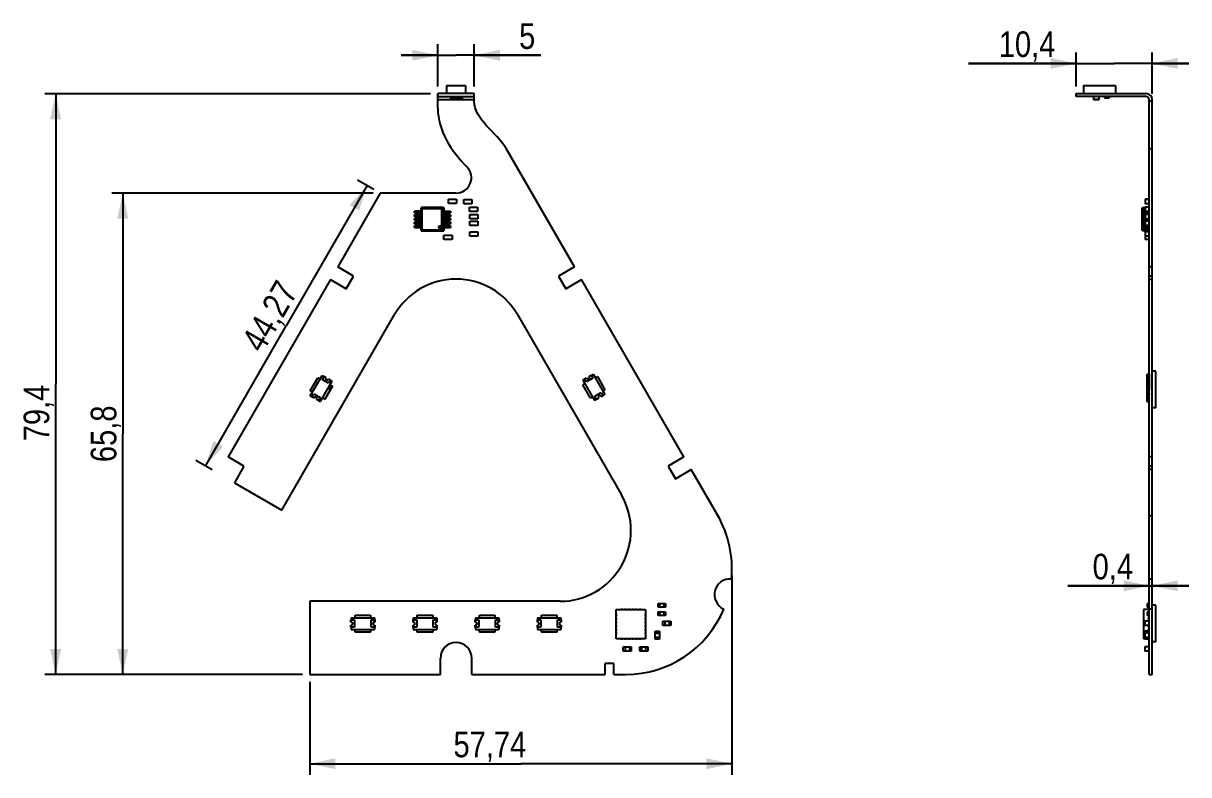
# Model space of a CAD drawing. Header units: millimetres. Extents: x 0 to 594, y 0 to 420.
# Drawn here: x 126.4 to 285.8, y 169.3 to 272 of the extents above; entities that cross this region are included whole.
import ezdxf

# ---------------------------------------------------------------- set-up
doc = ezdxf.new("R2010")
doc.units = ezdxf.units.MM
doc.header["$LTSCALE"] = 32.67
doc.layers.get('0').update_dxf_attribs({"linetype": 'CONTINUOUS'})
doc.layers.add('02___PRT_ALL_AXES', color=7, linetype='CONTINUOUS')
doc.styles.get("Standard").update_dxf_attribs({"font": 'txt', "width": 0.85})
doc.dimstyles.new('DIMSTYLE_1', dxfattribs={"dimtxt": 3.5, "dimasz": 3.5, "dimexe": 0.18, "dimexo": 0.0625, "dimgap": 0.09, "dimtad": 1, "dimdsep": 46, "dimtxsty": 'STANDARD', "dimblk": '_FILLED', "dimblk1": '_FILLED', "dimblk2": '_FILLED', "dimcen": 0.09, "dimadec": 0, "dimazin": 0, "dimtp": 0.3, "dimtm": 0.3, "dimtfac": 1, "dimtofl": 0, "dimtmove": 0, "dimatfit": 3, "dimldrblk": '_FILLED', "dimfxl": 1, "dimtolj": 1, "dimarcsym": 0})
doc.dimstyles.new('DIMSTYLE_2', dxfattribs={"dimtxt": 3.5, "dimasz": 3.5, "dimexe": 0.18, "dimexo": 0.0625, "dimgap": 0.09, "dimtad": 1, "dimdsep": 46, "dimtxsty": 'STANDARD', "dimblk": '_FILLED', "dimblk1": '_FILLED', "dimblk2": '_FILLED', "dimcen": 0.09, "dimadec": 0, "dimazin": 0, "dimtp": 0.1, "dimtm": 0.1, "dimtfac": 1, "dimtofl": 0, "dimtmove": 0, "dimatfit": 3, "dimldrblk": '_FILLED', "dimfxl": 1, "dimtolj": 1, "dimarcsym": 0})
doc.dimstyles.new('DIMSTYLE_4', dxfattribs={"dimtxt": 3.5, "dimasz": 3.5, "dimexe": 0.18, "dimexo": 0.0625, "dimgap": 0.09, "dimtad": 1, "dimdsep": 46, "dimtxsty": 'STANDARD', "dimblk": '_FILLED', "dimblk1": '_FILLED', "dimblk2": '_FILLED', "dimcen": 0.09, "dimadec": 0, "dimazin": 0, "dimtp": 0.2, "dimtm": 0.2, "dimtfac": 1, "dimtofl": 0, "dimtmove": 0, "dimatfit": 3, "dimldrblk": '_FILLED', "dimfxl": 1, "dimtolj": 1, "dimarcsym": 0})

# ---------------------------------------------------------------- blocks, each defined once
blk = doc.blocks.new('_FILLED')
at = {"color": 0, "linetype": 'BYBLOCK'}
blk.add_solid([(0, 0), (-1, 0.214), (-1, -0.214)], dxfattribs=at)
blk = doc.blocks.new('*D0')
at = {"color": 2, "linetype": 'CONTINUOUS'}
for p, q in [((182.07, 262.41), (129.29, 262.41)), ((130.79, 262.41), (130.79, 222.71)), ((130.79, 183.01), (130.79, 222.71)), ((164.57, 183.01), (129.29, 183.01))]:
    blk.add_line(p, q, dxfattribs=at)
at = {"color": 2, "linetype": 'CONTINUOUS', "xscale": 3.5, "yscale": 3.5, "zscale": 3.5}
for p, rotation in [((130.79, 262.41), 90.0014329184), ((130.79, 183.01), 270.0014329184)]:
    blk.add_blockref('_FILLED', p, dxfattribs=dict(at, rotation=rotation))
at = {"color": 2, "linetype": 'CONTINUOUS', "insert": (126.41, 218.76), "char_height": 3.5, "width": 11.9, "attachment_point": 2, "rotation": 90, "line_spacing_factor": 0.9}
blk.add_mtext('79,4', dxfattribs=at)
blk = doc.blocks.new('*D1')
at = {"color": 2, "linetype": 'CONTINUOUS'}
for p, q in [((223.31, 196.52), (223.31, 169.31)), ((165.57, 182.01), (165.57, 169.31)), ((165.57, 170.81), (194.44, 170.81)), ((223.31, 170.81), (194.44, 170.81))]:
    blk.add_line(p, q, dxfattribs=at)
at = {"color": 2, "linetype": 'CONTINUOUS', "xscale": 3.5, "yscale": 3.5, "zscale": 3.5}
for p, rotation in [((165.57, 170.81), 180.0014329184), ((223.31, 170.81), 0.0014329184)]:
    blk.add_blockref('_FILLED', p, dxfattribs=dict(at, rotation=rotation))
at = {"color": 2, "linetype": 'CONTINUOUS', "insert": (190.2, 175.19), "char_height": 3.5, "width": 14.875, "attachment_point": 2, "line_spacing_factor": 0.9}
blk.add_mtext('57,74', dxfattribs=at)
blk = doc.blocks.new('*D2')
at = {"color": 2, "linetype": 'CONTINUOUS'}
for p, q in [((174.21, 248.81), (138.47, 248.81)), ((139.97, 248.81), (139.97, 215.91)), ((139.97, 183.01), (139.97, 215.91)), ((164.57, 183.01), (138.47, 183.01))]:
    blk.add_line(p, q, dxfattribs=at)
at = {"color": 2, "linetype": 'CONTINUOUS', "xscale": 3.5, "yscale": 3.5, "zscale": 3.5}
for p, rotation in [((139.97, 248.81), 90.0014329184), ((139.97, 183.01), 270.0014329184)]:
    blk.add_blockref('_FILLED', p, dxfattribs=dict(at, rotation=rotation))
at = {"color": 2, "linetype": 'CONTINUOUS', "insert": (135.59, 215.91), "char_height": 3.5, "width": 11.9, "attachment_point": 2, "rotation": 90, "line_spacing_factor": 0.9}
blk.add_mtext('65,8', dxfattribs=at)
blk = doc.blocks.new('*D3')
at = {"color": 2, "linetype": 'CONTINUOUS'}
for p, q in [((183.07, 263.41), (183.07, 269.16)), ((188.07, 263.41), (188.07, 269.16)), ((183.07, 267.66), (178.07, 267.66)), ((178.07, 267.66), (185.57, 267.66)), ((197.17, 267.66), (185.57, 267.66)), ((188.07, 267.66), (197.17, 267.66))]:
    blk.add_line(p, q, dxfattribs=at)
at = {"color": 2, "linetype": 'CONTINUOUS', "xscale": 3.5, "yscale": 3.5, "zscale": 3.5}
blk.add_blockref('_FILLED', (183.07, 267.66), dxfattribs=at)
at = {"color": 2, "linetype": 'CONTINUOUS', "xscale": 3.5, "yscale": 3.5, "zscale": 3.5, "rotation": 180}
blk.add_blockref('_FILLED', (188.07, 267.66), dxfattribs=at)
at = {"color": 2, "linetype": 'CONTINUOUS', "insert": (194.2, 272.03), "char_height": 3.5, "width": 2.975, "attachment_point": 1, "line_spacing_factor": 0.9}
blk.add_mtext('5', dxfattribs=at)
blk = doc.blocks.new('*D6')
at = {"color": 2, "linetype": 'CONTINUOUS'}
for p, q in [((280.42, 195.13), (269.28, 195.13)), ((269.28, 195.13), (280.62, 195.13)), ((285.82, 195.13), (280.62, 195.13)), ((280.82, 195.13), (285.82, 195.13))]:
    blk.add_line(p, q, dxfattribs=at)
at = {"color": 2, "linetype": 'CONTINUOUS', "xscale": 3.5, "yscale": 3.5, "zscale": 3.5}
blk.add_blockref('_FILLED', (280.42, 195.13), dxfattribs=at)
at = {"color": 2, "linetype": 'CONTINUOUS', "xscale": 3.5, "yscale": 3.5, "zscale": 3.5, "rotation": 180}
blk.add_blockref('_FILLED', (280.82, 195.13), dxfattribs=at)
at = {"color": 2, "linetype": 'CONTINUOUS', "insert": (278.2, 199.51), "char_height": 3.5, "width": 8.925, "attachment_point": 3, "line_spacing_factor": 0.9}
blk.add_mtext('0,4', dxfattribs=at)
blk = doc.blocks.new('*D7')
at = {"color": 2, "linetype": 'CONTINUOUS'}
for p, q in [((270.42, 263.41), (270.42, 268.05)), ((280.82, 262.41), (280.82, 268.05)), ((270.42, 266.55), (255.67, 266.55)), ((255.67, 266.55), (275.62, 266.55)), ((285.82, 266.55), (275.62, 266.55)), ((280.82, 266.55), (285.82, 266.55))]:
    blk.add_line(p, q, dxfattribs=at)
at = {"color": 2, "linetype": 'CONTINUOUS', "xscale": 3.5, "yscale": 3.5, "zscale": 3.5}
blk.add_blockref('_FILLED', (270.42, 266.55), dxfattribs=at)
at = {"color": 2, "linetype": 'CONTINUOUS', "xscale": 3.5, "yscale": 3.5, "zscale": 3.5, "rotation": 180}
blk.add_blockref('_FILLED', (280.82, 266.55), dxfattribs=at)
at = {"color": 2, "linetype": 'CONTINUOUS', "insert": (267.57, 270.93), "char_height": 3.5, "width": 11.9, "attachment_point": 3, "line_spacing_factor": 0.9}
blk.add_mtext('10,4', dxfattribs=at)
blk = doc.blocks.new('*D13')
at = {"color": 2, "linetype": 'CONTINUOUS'}
for p, q in [((174.34, 249.31), (172.11, 250.6)), ((173.41, 249.85), (162.34, 230.68)), ((151.28, 211.51), (162.34, 230.68)), ((152.21, 210.97), (149.98, 212.26))]:
    blk.add_line(p, q, dxfattribs=at)
at = {"color": 2, "linetype": 'CONTINUOUS', "xscale": 3.5, "yscale": 3.5, "zscale": 3.5}
for p, rotation in [((173.41, 249.85), 60.0014329184), ((151.28, 211.51), 240.0014329184)]:
    blk.add_blockref('_FILLED', p, dxfattribs=dict(at, rotation=rotation))
at = {"color": 2, "linetype": 'CONTINUOUS', "insert": (158.55, 232.87), "char_height": 3.5, "width": 14.875, "attachment_point": 2, "rotation": 60.0014, "line_spacing_factor": 0.9}
blk.add_mtext('44,27', dxfattribs=at)

msp = doc.modelspace()

# ---------------------------------------------------------------- linework, layer by layer
at = {"color": 7, "linetype": 'CONTINUOUS'}
for p, q in [((184.282, 263.514), (184.282, 262.414)), ((184.282, 263.514), (186.873, 263.514)), ((185.327, 263.524), (185.327, 263.514)), ((185.327, 263.524), (185.828, 263.524)), ((185.328, 263.524), (185.328, 263.514)), ((185.828, 263.524), (185.828, 263.514)), ((186.873, 263.514), (186.873, 262.414)), ((271.416, 263.514), (271.416, 262.414)), ((271.416, 263.514), (275.816, 263.514)), ((272.07, 263.524), (272.07, 263.514)), ((272.07, 263.524), (272.57, 263.524)), ((272.57, 263.524), (272.57, 263.514)), ((274.661, 263.524), (274.661, 263.514)), ((274.661, 263.524), (275.161, 263.524)), ((275.161, 263.524), (275.161, 263.514)), ((275.791, 263.514), (275.791, 262.414)), ((275.816, 263.514), (275.816, 262.414)), ((183.073, 260.414), (183.073, 262.414)), ((188.073, 262.414), (183.073, 262.414)), ((183.073, 262.014), (188.073, 262.014)), ((183.073, 261.614), (188.073, 261.614)), ((184.816, 262.013), (184.816, 261.653)), ((184.816, 261.653), (185.116, 261.653)), ((184.892, 261.937), (184.892, 261.729)), ((184.892, 261.937), (186.34, 261.937)), ((184.892, 261.729), (186.34, 261.729)), ((184.966, 262.013), (184.966, 261.937)), ((184.966, 261.653), (184.966, 261.729)), ((185.116, 262.013), (185.116, 261.937)), ((185.116, 261.653), (185.116, 261.729)), ((185.117, 261.729), (185.133, 261.639)), ((185.131, 261.937), (185.131, 262.011)), ((185.133, 261.639), (186.099, 261.639)), ((185.816, 262.011), (186.116, 262.011)), ((186.099, 261.639), (186.115, 261.729)), ((186.101, 262.011), (186.101, 261.937)), ((186.116, 262.013), (186.116, 261.937)), ((186.116, 261.653), (186.116, 261.729)), ((186.116, 261.653), (186.416, 261.653)), ((186.266, 262.013), (186.266, 261.937)), ((186.266, 261.653), (186.266, 261.729)), ((186.34, 261.937), (186.34, 261.729)), ((186.416, 262.013), (186.416, 261.653)), ((188.073, 261.414), (188.073, 262.414)), ((270.416, 262.014), (270.416, 262.414)), ((270.416, 262.414), (280.016, 262.414)), ((280.016, 262.014), (270.416, 262.014)), ((272.776, 262.013), (272.776, 261.653)), ((272.776, 261.653), (273.578, 261.653)), ((272.778, 261.639), (272.778, 261.653)), ((272.778, 261.639), (273.576, 261.639)), ((273.576, 261.653), (273.576, 261.639)), ((273.578, 261.653), (273.578, 262.013)), ((274.344, 262.011), (274.344, 261.841)), ((274.344, 262.011), (274.359, 262.011)), ((274.944, 261.841), (274.344, 261.841)), ((274.359, 261.826), (274.359, 262.011)), ((274.359, 261.826), (274.929, 261.826)), ((274.656, 261.826), (274.656, 261.824)), ((274.916, 261.824), (274.656, 261.824)), ((274.659, 261.826), (274.659, 261.824)), ((274.722, 261.826), (274.722, 261.824)), ((274.755, 261.826), (274.755, 261.824)), ((274.913, 261.826), (274.913, 261.824)), ((274.916, 261.826), (274.916, 261.824)), ((274.929, 262.011), (274.929, 261.826)), ((274.944, 261.841), (274.944, 262.011)), ((280.416, 183.015), (280.416, 261.614)), ((280.816, 183.015), (280.816, 261.614)), ((280.416, 261.414), (280.816, 261.414)), ((201.759, 238.733), (192.416, 254.915)), ((280.416, 254.915), (280.816, 254.915)), ((175.208, 248.814), (169.388, 238.732)), ((185.573, 248.814), (175.208, 248.814)), ((184.524, 247.381), (184.524, 247.981)), ((184.524, 247.981), (185.624, 247.981)), ((185.624, 247.381), (184.524, 247.381)), ((185.624, 247.981), (185.624, 247.381)), ((186.633, 247.367), (186.633, 247.967)), ((186.633, 247.967), (187.733, 247.967)), ((187.733, 247.367), (186.633, 247.367)), ((187.733, 247.967), (187.733, 247.367)), ((279.866, 247.981), (279.866, 247.367)), ((280.416, 247.981), (279.866, 247.981)), ((280.416, 247.967), (279.866, 247.967)), ((280.416, 247.367), (279.866, 247.367)), ((179.906, 246.129), (179.906, 246.364)), ((180.806, 246.364), (179.906, 246.364)), ((179.906, 246.129), (180.806, 246.129)), ((179.906, 245.629), (179.906, 245.864)), ((180.806, 245.864), (179.906, 245.864)), ((179.906, 245.629), (180.806, 245.629)), ((180.506, 246.129), (180.506, 246.364)), ((180.506, 245.629), (180.506, 245.864)), ((180.606, 246.364), (180.606, 246.129)), ((180.606, 245.864), (180.606, 245.629)), ((180.806, 246.753), (180.806, 246.747)), ((180.806, 243.747), (180.806, 246.747)), ((180.807, 243.747), (180.806, 246.747)), ((180.806, 246.747), (180.834, 246.719)), ((180.806, 246.747), (180.806, 246.747)), ((180.834, 246.719), (180.834, 243.774)), ((180.834, 246.719), (183.635, 246.719)), ((180.906, 246.847), (180.906, 246.846)), ((183.806, 246.847), (180.906, 246.847)), ((180.933, 246.819), (180.906, 246.846)), ((180.906, 246.846), (183.806, 246.846)), ((180.933, 243.675), (180.933, 246.819)), ((183.564, 246.819), (180.933, 246.819)), ((183.804, 246.844), (183.564, 246.819)), ((183.564, 246.819), (183.565, 244.246)), ((183.874, 246.745), (183.635, 246.719)), ((183.635, 243.774), (183.635, 246.719)), ((183.806, 246.846), (183.804, 246.844)), ((183.806, 246.847), (183.806, 246.846)), ((183.813, 246.847), (183.806, 246.847)), ((183.874, 246.745), (183.874, 243.749)), ((183.874, 246.745), (183.903, 246.745)), ((183.905, 246.747), (183.903, 246.745)), ((183.903, 243.749), (183.903, 246.745)), ((183.905, 246.747), (183.905, 243.747)), ((183.905, 246.747), (183.906, 246.747)), ((183.906, 246.747), (183.906, 243.747)), ((183.906, 246.364), (184.806, 246.364)), ((183.906, 246.129), (184.806, 246.129)), ((183.906, 245.864), (184.806, 245.864)), ((183.906, 245.629), (184.806, 245.629)), ((184.106, 246.364), (184.106, 246.129)), ((184.106, 245.864), (184.106, 245.629)), ((184.206, 246.364), (184.206, 246.129)), ((184.206, 245.864), (184.206, 245.629)), ((184.806, 246.364), (184.806, 246.129)), ((184.806, 245.864), (184.806, 245.629)), ((187.428, 246.884), (188.528, 246.885)), ((187.428, 246.284), (187.428, 246.884)), ((188.528, 246.285), (187.428, 246.284)), ((187.453, 245.317), (187.453, 245.917)), ((187.453, 245.917), (188.553, 245.917)), ((188.528, 246.885), (188.528, 246.285)), ((188.553, 245.917), (188.553, 245.317)), ((279.456, 243.774), (279.456, 246.719)), ((279.456, 246.719), (279.485, 246.719)), ((279.724, 246.745), (279.485, 246.719)), ((279.485, 243.774), (279.485, 246.719)), ((279.805, 246.846), (279.545, 246.819)), ((279.724, 246.745), (279.724, 243.749)), ((279.724, 246.745), (279.784, 246.745)), ((279.805, 246.747), (279.784, 246.745)), ((279.784, 243.749), (279.784, 246.745)), ((279.805, 246.747), (279.805, 243.747)), ((279.805, 246.747), (279.866, 246.747)), ((279.811, 246.364), (279.811, 246.129)), ((279.866, 246.364), (279.811, 246.364)), ((279.811, 246.129), (280.416, 246.129)), ((279.811, 245.864), (279.811, 245.629)), ((279.866, 245.864), (279.811, 245.864)), ((279.811, 245.629), (279.866, 245.629)), ((279.816, 246.364), (279.816, 246.847)), ((279.866, 246.847), (279.816, 246.847)), ((279.816, 245.864), (279.816, 246.129)), ((279.816, 245.364), (279.816, 245.629)), ((279.866, 246.885), (279.866, 246.285)), ((280.416, 246.885), (279.866, 246.885)), ((280.416, 246.285), (279.866, 246.285)), ((279.866, 245.917), (279.866, 245.317)), ((280.416, 245.917), (279.866, 245.917)), ((279.905, 246.129), (279.905, 245.917)), ((279.916, 245.917), (279.916, 246.129)), ((280.011, 246.129), (280.011, 246.285)), ((280.176, 246.129), (280.176, 245.917)), ((280.216, 246.129), (280.216, 246.285)), ((280.266, 245.917), (280.266, 246.129)), ((280.316, 246.285), (280.316, 246.129)), ((179.906, 245.129), (179.906, 245.364)), ((180.806, 245.364), (179.906, 245.364)), ((179.906, 245.129), (180.806, 245.129)), ((179.906, 244.629), (179.906, 244.864)), ((180.806, 244.864), (179.906, 244.864)), ((179.906, 244.629), (180.806, 244.629)), ((179.906, 244.129), (179.906, 244.364)), ((180.806, 244.364), (179.906, 244.364)), ((179.906, 244.129), (180.806, 244.129)), ((180.506, 245.129), (180.506, 245.364)), ((180.506, 244.629), (180.506, 244.864)), ((180.506, 244.129), (180.506, 244.364)), ((180.606, 245.364), (180.606, 245.129)), ((180.606, 244.864), (180.606, 244.629)), ((180.606, 244.364), (180.606, 244.129)), ((183.565, 244.081), (183.565, 243.675)), ((183.906, 245.364), (184.806, 245.364)), ((183.906, 245.129), (184.806, 245.129)), ((183.906, 244.864), (184.806, 244.864)), ((183.906, 244.629), (184.806, 244.629)), ((183.906, 244.364), (184.806, 244.364)), ((183.906, 244.129), (184.806, 244.129)), ((184.106, 245.364), (184.106, 245.129)), ((184.106, 244.864), (184.106, 244.629)), ((184.106, 244.364), (184.106, 244.129)), ((184.206, 245.364), (184.206, 245.129)), ((184.206, 244.864), (184.206, 244.629)), ((184.206, 244.364), (184.206, 244.129)), ((184.806, 245.364), (184.806, 245.129)), ((184.806, 244.864), (184.806, 244.629)), ((184.806, 244.364), (184.806, 244.129)), ((188.553, 245.317), (187.453, 245.317)), ((187.453, 244.382), (187.453, 244.982)), ((187.453, 244.982), (188.553, 244.982)), ((188.553, 244.382), (187.453, 244.382)), ((188.553, 244.982), (188.553, 244.382)), ((279.555, 243.97), (279.555, 244.357)), ((279.811, 245.364), (279.811, 245.129)), ((279.866, 245.364), (279.811, 245.364)), ((279.811, 245.129), (280.416, 245.129)), ((279.811, 244.864), (279.811, 244.629)), ((279.866, 244.864), (279.811, 244.864)), ((279.811, 244.629), (279.866, 244.629)), ((279.811, 244.364), (279.811, 244.129)), ((280.416, 244.364), (279.811, 244.364)), ((279.811, 244.129), (280.416, 244.129)), ((279.816, 244.864), (279.816, 245.129)), ((279.816, 244.364), (279.816, 244.629)), ((279.816, 243.647), (279.816, 244.129)), ((280.416, 245.317), (279.866, 245.317)), ((279.866, 244.982), (279.866, 244.382)), ((280.416, 244.982), (279.866, 244.982)), ((280.416, 244.382), (279.866, 244.382)), ((279.905, 245.129), (279.905, 244.982)), ((279.905, 244.382), (279.905, 244.364)), ((279.905, 244.129), (279.905, 243.647)), ((279.916, 244.982), (279.916, 245.129)), ((279.916, 244.364), (279.916, 244.382)), ((279.916, 243.747), (279.916, 244.129)), ((280.011, 245.129), (280.011, 245.317)), ((280.011, 244.129), (280.011, 244.364)), ((280.176, 245.129), (280.176, 244.982)), ((280.176, 244.382), (280.176, 244.364)), ((280.176, 244.129), (280.176, 243.774)), ((280.216, 245.129), (280.216, 245.317)), ((280.216, 244.129), (280.216, 244.364)), ((280.266, 244.982), (280.266, 245.129)), ((280.266, 244.364), (280.266, 244.382)), ((280.266, 243.774), (280.266, 244.129)), ((280.316, 245.317), (280.316, 245.129)), ((280.316, 244.364), (280.316, 244.129)), ((180.806, 243.747), (180.807, 243.747)), ((180.834, 243.774), (180.807, 243.747)), ((183.635, 243.774), (180.834, 243.774)), ((180.933, 243.675), (180.906, 243.647)), ((180.906, 243.647), (180.906, 243.647)), ((180.906, 243.647), (183.806, 243.647)), ((183.806, 243.647), (180.906, 243.647)), ((180.933, 243.675), (183.565, 243.675)), ((183.804, 243.65), (183.565, 243.675)), ((183.635, 243.774), (183.874, 243.749)), ((183.806, 243.647), (183.804, 243.65)), ((183.806, 243.647), (183.806, 243.647)), ((183.806, 243.647), (183.813, 243.647)), ((183.848, 243.655), (183.867, 243.666)), ((183.866, 243.666), (183.883, 243.682)), ((183.903, 243.749), (183.874, 243.749)), ((183.883, 243.682), (183.896, 243.701)), ((183.895, 243.7), (183.903, 243.721)), ((183.903, 243.749), (183.905, 243.747)), ((183.903, 243.72), (183.906, 243.74)), ((183.906, 243.747), (183.905, 243.747)), ((183.906, 243.74), (183.906, 243.747)), ((183.919, 242.464), (183.919, 243.064)), ((183.919, 243.064), (185.019, 243.064)), ((185.019, 242.464), (183.919, 242.464)), ((185.019, 243.064), (185.019, 242.464)), ((187.45, 243.546), (188.55, 243.547)), ((187.45, 242.946), (187.45, 243.546)), ((188.55, 242.947), (187.45, 242.946)), ((188.55, 243.547), (188.55, 242.947)), ((279.485, 243.774), (279.456, 243.774)), ((279.485, 243.774), (279.724, 243.749)), ((279.805, 243.647), (279.545, 243.675)), ((279.784, 243.749), (279.724, 243.749)), ((279.784, 243.749), (279.805, 243.747)), ((279.916, 243.747), (279.805, 243.747)), ((279.816, 243.647), (279.905, 243.647)), ((279.866, 243.547), (279.866, 242.464)), ((280.416, 243.547), (279.866, 243.547)), ((280.416, 242.947), (279.866, 242.947)), ((280.416, 242.464), (279.866, 242.464)), ((280.176, 243.774), (279.916, 243.747)), ((279.916, 243.647), (280.176, 243.675)), ((280.266, 243.774), (280.176, 243.774)), ((171.553, 237.482), (169.388, 238.732)), ((201.759, 238.733), (199.594, 237.483)), ((280.816, 238.733), (280.416, 238.733)), ((168.388, 237), (154.389, 212.752)), ((168.388, 237), (170.553, 235.75)), ((170.553, 235.75), (171.553, 237.482)), ((199.594, 237.483), (200.594, 235.751)), ((200.594, 235.751), (202.759, 237.001)), ((216.759, 212.754), (202.759, 237.001)), ((280.816, 237.483), (280.416, 237.483)), ((280.816, 237.001), (280.416, 237.001)), ((161.739, 205.482), (177.173, 232.217)), ((193.974, 232.217), (208.207, 207.565)), ((165.608, 221.774), (166.652, 223.587)), ((165.633, 221.121), (167.233, 223.892)), ((166.652, 223.587), (166.956, 223.412)), ((167.233, 223.892), (167.493, 223.742)), ((167.258, 223.335), (167.508, 223.768)), ((168.124, 222.835), (167.258, 223.335)), ((167.508, 223.768), (167.752, 223.627)), ((167.727, 223.587), (167.752, 223.627)), ((168.374, 223.268), (168.124, 222.835)), ((168.13, 223.409), (168.374, 223.268)), ((168.359, 223.242), (168.619, 223.092)), ((203.196, 223.404), (202.936, 223.254)), ((202.936, 223.254), (204.536, 220.483)), ((203.181, 223.43), (203.425, 223.571)), ((203.431, 222.997), (203.181, 223.43)), ((204.297, 223.497), (203.431, 222.997)), ((203.803, 223.789), (204.047, 223.93)), ((204.047, 223.93), (204.297, 223.497)), ((204.322, 224.054), (204.062, 223.904)), ((204.322, 224.054), (205.922, 221.283)), ((204.599, 223.574), (204.904, 223.749)), ((204.904, 223.749), (205.948, 221.936)), ((280.101, 223.93), (280.111, 223.93)), ((280.101, 223.93), (280.101, 222.835)), ((280.101, 223.497), (280.111, 223.497)), ((280.111, 224.054), (280.391, 224.054)), ((280.111, 224.054), (280.111, 221.133)), ((280.391, 224.054), (280.391, 223.968)), ((280.391, 224.004), (280.401, 224.004)), ((280.401, 223.968), (280.391, 223.968)), ((280.391, 223.405), (280.401, 223.405)), ((280.391, 223.405), (280.391, 221.933)), ((280.391, 223.293), (280.416, 223.29)), ((280.401, 224.004), (280.401, 223.292)), ((165.91, 221.6), (165.608, 221.774)), ((167.019, 220.321), (168.619, 223.092)), ((168.645, 222.44), (167.601, 220.627)), ((168.342, 222.614), (168.645, 222.44)), ((202.911, 222.602), (203.213, 222.776)), ((203.955, 220.789), (202.911, 222.602)), ((205.948, 221.936), (205.646, 221.762)), ((280.101, 222.997), (280.111, 222.997)), ((280.101, 222.835), (280.111, 222.835)), ((280.391, 221.994), (280.416, 221.995)), ((280.391, 221.933), (280.401, 221.933)), ((280.401, 220.371), (280.401, 221.933)), ((165.633, 221.121), (165.893, 220.971)), ((165.878, 220.945), (166.128, 221.378)), ((166.122, 220.804), (165.878, 220.945)), ((166.128, 221.378), (166.994, 220.878)), ((166.744, 220.445), (166.5, 220.586)), ((166.994, 220.878), (166.744, 220.445)), ((166.759, 220.471), (167.019, 220.321)), ((167.601, 220.627), (167.296, 220.802)), ((204.259, 220.964), (203.955, 220.789)), ((204.796, 220.633), (204.536, 220.483)), ((204.561, 221.04), (205.427, 221.54)), ((204.811, 220.607), (204.561, 221.04)), ((205.056, 220.748), (204.811, 220.607)), ((205.411, 221.008), (205.433, 220.966)), ((205.427, 221.54), (205.677, 221.107)), ((205.677, 221.107), (205.433, 220.966)), ((205.922, 221.283), (205.662, 221.133)), ((280.101, 221.54), (280.111, 221.54)), ((280.101, 221.54), (280.101, 220.445)), ((280.101, 221.107), (280.401, 221.107)), ((280.101, 220.966), (280.401, 220.966)), ((280.401, 220.748), (280.101, 220.748)), ((280.101, 220.607), (280.401, 220.607)), ((280.101, 220.445), (280.111, 220.445)), ((280.111, 221.283), (280.391, 221.283)), ((280.111, 221.133), (280.401, 221.133)), ((280.111, 220.607), (280.111, 220.321)), ((280.111, 220.483), (280.391, 220.483)), ((280.111, 220.321), (280.391, 220.321)), ((280.391, 221.37), (280.401, 221.37)), ((280.391, 221.37), (280.391, 221.233)), ((280.401, 221.233), (280.391, 221.233)), ((280.391, 220.533), (280.401, 220.533)), ((280.391, 220.533), (280.391, 220.483)), ((280.391, 220.408), (280.401, 220.408)), ((280.391, 220.321), (280.391, 220.408)), ((280.401, 220.371), (280.391, 220.371)), ((280.401, 221.245), (280.416, 221.247)), ((280.401, 221.083), (280.416, 221.085)), ((156.554, 211.502), (154.389, 212.752)), ((216.759, 212.754), (214.594, 211.504)), ((280.816, 212.754), (280.416, 212.754)), ((156.554, 211.502), (155.238, 209.223)), ((214.594, 211.504), (215.594, 209.772)), ((215.594, 209.772), (217.759, 211.022)), ((221.371, 204.765), (217.759, 211.022)), ((280.816, 211.504), (280.416, 211.504)), ((280.816, 211.022), (280.416, 211.022)), ((155.238, 209.223), (161.739, 205.482)), ((280.416, 204.765), (280.816, 204.765)), ((280.816, 196.059), (280.416, 196.059)), ((199.807, 193.015), (165.574, 193.014)), ((165.574, 193.014), (165.575, 183.014)), ((207.501, 191.883), (211.501, 191.883)), ((207.502, 187.883), (207.501, 191.883)), ((208.376, 191.893), (208.126, 191.893)), ((208.126, 191.893), (208.126, 191.883)), ((208.376, 191.883), (208.376, 191.893)), ((208.876, 191.893), (208.626, 191.893)), ((208.626, 191.893), (208.626, 191.883)), ((208.876, 191.883), (208.876, 191.893)), ((209.376, 191.893), (209.126, 191.893)), ((209.126, 191.893), (209.126, 191.883)), ((209.376, 191.883), (209.376, 191.893)), ((209.876, 191.893), (209.626, 191.893)), ((209.626, 191.893), (209.626, 191.883)), ((209.876, 191.883), (209.876, 191.893)), ((210.376, 191.893), (210.126, 191.893)), ((210.126, 191.893), (210.126, 191.883)), ((210.376, 191.883), (210.376, 191.893)), ((210.876, 191.893), (210.626, 191.893)), ((210.626, 191.893), (210.626, 191.883)), ((210.876, 191.883), (210.876, 191.893)), ((211.501, 191.883), (211.502, 187.883)), ((213.239, 192.712), (213.364, 192.712)), ((213.239, 192.21), (213.239, 192.712)), ((213.364, 192.21), (213.239, 192.21)), ((213.239, 191.569), (213.364, 191.569)), ((213.239, 191.067), (213.239, 191.569)), ((213.339, 192.612), (213.339, 192.712)), ((213.339, 192.711), (214.139, 192.711)), ((213.439, 192.612), (213.339, 192.612)), ((213.339, 192.31), (213.439, 192.31)), ((213.339, 192.21), (213.339, 192.31)), ((214.139, 192.211), (213.339, 192.211)), ((213.339, 191.469), (213.339, 191.569)), ((213.339, 191.568), (214.139, 191.568)), ((213.439, 191.469), (213.339, 191.469)), ((213.364, 192.712), (213.364, 192.711)), ((213.364, 192.211), (213.364, 192.21)), ((213.364, 191.569), (213.364, 191.568)), ((213.439, 192.31), (213.439, 192.612)), ((213.439, 191.167), (213.439, 191.469)), ((213.44, 192.71), (214.038, 192.71)), ((213.44, 192.212), (213.44, 192.71)), ((214.038, 192.212), (213.44, 192.212)), ((213.44, 191.567), (214.038, 191.567)), ((213.44, 191.069), (213.44, 191.567)), ((213.456, 192.212), (213.456, 192.71)), ((213.456, 191.069), (213.456, 191.567)), ((214.022, 192.71), (214.022, 192.212)), ((214.022, 191.567), (214.022, 191.069)), ((214.038, 192.71), (214.038, 192.212)), ((214.038, 191.567), (214.038, 191.069)), ((214.139, 192.612), (214.039, 192.612)), ((214.039, 192.612), (214.039, 192.31)), ((214.039, 192.31), (214.139, 192.31)), ((214.139, 191.469), (214.039, 191.469)), ((214.039, 191.469), (214.039, 191.167)), ((214.114, 192.712), (214.239, 192.712)), ((214.114, 192.711), (214.114, 192.712)), ((214.114, 192.21), (214.114, 192.211)), ((214.239, 192.21), (214.114, 192.21)), ((214.114, 191.569), (214.239, 191.569)), ((214.114, 191.568), (214.114, 191.569)), ((214.139, 192.712), (214.139, 192.612)), ((214.139, 192.31), (214.139, 192.21)), ((214.139, 191.569), (214.139, 191.469)), ((214.239, 192.712), (214.239, 192.21)), ((214.239, 191.569), (214.239, 191.067)), ((280.416, 191.883), (279.616, 191.883)), ((279.616, 191.883), (279.616, 187.883)), ((280.142, 192.71), (280.156, 192.71)), ((280.142, 192.71), (280.142, 192.212)), ((280.156, 192.212), (280.142, 192.212)), ((280.142, 191.567), (280.156, 191.567)), ((280.142, 191.567), (280.142, 191.069)), ((280.156, 192.712), (280.416, 192.712)), ((280.156, 192.712), (280.156, 192.21)), ((280.416, 192.21), (280.156, 192.21)), ((280.156, 191.569), (280.416, 191.569)), ((280.156, 191.569), (280.156, 191.067)), ((280.316, 191.893), (280.416, 191.893)), ((280.316, 191.883), (280.316, 191.893)), ((280.816, 191.95), (280.416, 191.95)), ((171.195, 190.464), (171.695, 190.464)), ((171.195, 190.182), (171.195, 190.464)), ((171.225, 190.764), (174.425, 190.764)), ((171.225, 190.764), (171.225, 190.464)), ((171.695, 190.464), (171.695, 189.464)), ((171.774, 191.114), (173.874, 191.114)), ((171.774, 190.764), (171.774, 191.114)), ((173.874, 191.114), (173.874, 190.764)), ((173.955, 190.464), (174.455, 190.464)), ((173.955, 189.464), (173.955, 190.464)), ((174.408, 190.183), (174.455, 190.182)), ((174.425, 190.764), (174.425, 190.464)), ((174.455, 190.464), (174.455, 190.182)), ((179.695, 190.464), (180.195, 190.464)), ((179.695, 190.182), (179.695, 190.464)), ((179.725, 190.764), (182.925, 190.764)), ((179.725, 190.764), (179.725, 190.464)), ((180.195, 190.464), (180.195, 189.464)), ((180.274, 191.114), (182.374, 191.114)), ((180.274, 190.764), (180.274, 191.114)), ((182.374, 191.114), (182.374, 190.764)), ((182.455, 190.464), (182.955, 190.464)), ((182.455, 189.464), (182.455, 190.464)), ((182.908, 190.184), (182.955, 190.182)), ((182.925, 190.764), (182.925, 190.464)), ((182.955, 190.464), (182.955, 190.182)), ((188.195, 190.464), (188.695, 190.464)), ((188.195, 190.182), (188.195, 190.464)), ((188.225, 190.764), (191.425, 190.764)), ((188.225, 190.764), (188.225, 190.464)), ((188.695, 190.464), (188.695, 189.464)), ((188.774, 191.114), (190.874, 191.115)), ((188.774, 190.764), (188.774, 191.114)), ((190.874, 191.115), (190.874, 190.764)), ((190.955, 190.464), (191.455, 190.464)), ((190.955, 189.464), (190.955, 190.464)), ((191.408, 190.184), (191.455, 190.182)), ((191.425, 190.764), (191.425, 190.464)), ((191.455, 190.464), (191.455, 190.182)), ((196.695, 190.465), (197.195, 190.465)), ((196.695, 190.183), (196.695, 190.465)), ((196.725, 190.765), (199.925, 190.765)), ((196.725, 190.765), (196.725, 190.465)), ((197.195, 190.465), (197.195, 189.465)), ((197.274, 191.115), (199.374, 191.115)), ((197.274, 190.765), (197.274, 191.115)), ((199.374, 191.115), (199.374, 190.765)), ((199.455, 190.465), (199.955, 190.465)), ((199.455, 189.465), (199.455, 190.465)), ((199.908, 190.184), (199.955, 190.183)), ((199.925, 190.765), (199.925, 190.465)), ((199.955, 190.465), (199.955, 190.183)), ((207.501, 191.258), (207.491, 191.258)), ((207.491, 191.258), (207.491, 191.008)), ((207.491, 191.008), (207.501, 191.008)), ((207.501, 190.758), (207.491, 190.758)), ((207.491, 190.758), (207.491, 190.508)), ((207.491, 190.508), (207.501, 190.508)), ((207.501, 190.258), (207.491, 190.258)), ((207.491, 190.258), (207.491, 190.008)), ((207.491, 190.008), (207.501, 190.008)), ((207.501, 189.758), (207.491, 189.758)), ((207.491, 189.758), (207.491, 189.508)), ((211.511, 191.258), (211.501, 191.258)), ((211.501, 191.008), (211.511, 191.008)), ((211.511, 190.758), (211.501, 190.758)), ((211.501, 190.508), (211.511, 190.508)), ((211.511, 190.258), (211.501, 190.258)), ((211.501, 190.008), (211.511, 190.008)), ((211.511, 189.758), (211.501, 189.758)), ((211.511, 191.008), (211.511, 191.258)), ((211.511, 190.508), (211.511, 190.758)), ((211.511, 190.008), (211.511, 190.258)), ((211.511, 189.508), (211.511, 189.758)), ((213.364, 191.067), (213.239, 191.067)), ((213.339, 191.167), (213.439, 191.167)), ((213.339, 191.067), (213.339, 191.167)), ((214.139, 191.068), (213.339, 191.068)), ((213.364, 191.068), (213.364, 191.067)), ((214.038, 191.069), (213.44, 191.069)), ((213.879, 190.3), (214.979, 190.3)), ((213.879, 189.7), (213.879, 190.3)), ((214.039, 191.167), (214.139, 191.167)), ((214.114, 191.067), (214.114, 191.068)), ((214.239, 191.067), (214.114, 191.067)), ((214.129, 190.3), (214.129, 189.7)), ((214.139, 191.167), (214.139, 191.067)), ((214.729, 190.3), (214.729, 189.7)), ((214.979, 190.3), (214.979, 189.7)), ((280.416, 190.3), (279.816, 190.3)), ((279.816, 190.3), (279.816, 189.7)), ((280.156, 191.069), (280.142, 191.069)), ((280.416, 191.067), (280.156, 191.067)), ((280.316, 191.008), (280.316, 191.067)), ((280.316, 191.008), (280.416, 191.008)), ((280.316, 190.758), (280.416, 190.758)), ((280.316, 190.508), (280.316, 190.758)), ((280.316, 190.508), (280.416, 190.508)), ((171.195, 189.464), (171.195, 189.746)), ((171.695, 189.464), (171.195, 189.464)), ((171.225, 189.464), (171.225, 189.164)), ((171.225, 189.164), (174.425, 189.164)), ((171.774, 188.814), (171.774, 189.164)), ((173.874, 188.814), (171.774, 188.814)), ((173.874, 189.164), (173.874, 188.814)), ((174.455, 189.464), (173.955, 189.464)), ((174.425, 189.464), (174.425, 189.164)), ((174.455, 189.746), (174.455, 189.464)), ((179.695, 189.464), (179.695, 189.746)), ((180.195, 189.464), (179.695, 189.464)), ((179.725, 189.464), (179.725, 189.164)), ((179.725, 189.164), (182.925, 189.164)), ((180.274, 188.814), (180.274, 189.164)), ((182.374, 188.814), (180.274, 188.814)), ((182.374, 189.164), (182.374, 188.814)), ((182.955, 189.464), (182.455, 189.464)), ((182.925, 189.464), (182.925, 189.164)), ((182.955, 189.746), (182.955, 189.464)), ((188.195, 189.464), (188.195, 189.746)), ((188.695, 189.464), (188.195, 189.464)), ((188.225, 189.464), (188.225, 189.164)), ((188.225, 189.164), (191.425, 189.164)), ((188.774, 188.814), (188.774, 189.164)), ((190.874, 188.815), (188.774, 188.814)), ((190.874, 189.164), (190.874, 188.815)), ((191.455, 189.464), (190.955, 189.464)), ((191.425, 189.464), (191.425, 189.164)), ((191.455, 189.747), (191.455, 189.464)), ((196.695, 189.465), (196.695, 189.747)), ((197.195, 189.465), (196.695, 189.465)), ((196.725, 189.465), (196.725, 189.165)), ((196.725, 189.165), (199.925, 189.165)), ((197.274, 188.815), (197.274, 189.165)), ((199.374, 188.815), (197.274, 188.815)), ((199.374, 189.165), (199.374, 188.815)), ((199.955, 189.465), (199.455, 189.465)), ((199.925, 189.465), (199.925, 189.165)), ((199.955, 189.747), (199.955, 189.465)), ((207.491, 189.508), (207.501, 189.508)), ((207.502, 189.258), (207.492, 189.258)), ((207.492, 189.258), (207.492, 189.008)), ((207.492, 189.008), (207.502, 189.008)), ((207.502, 188.758), (207.492, 188.758)), ((207.492, 188.758), (207.492, 188.508)), ((207.492, 188.508), (207.502, 188.508)), ((211.501, 189.508), (211.511, 189.508)), ((211.512, 189.258), (211.502, 189.258)), ((211.502, 189.008), (211.512, 189.008)), ((211.512, 188.758), (211.502, 188.758)), ((211.502, 188.508), (211.512, 188.508)), ((211.512, 189.008), (211.512, 189.258)), ((211.512, 188.508), (211.512, 188.758)), ((212.829, 188.92), (213.429, 188.92)), ((212.829, 187.82), (212.829, 188.92)), ((212.829, 188.67), (213.429, 188.67)), ((213.429, 188.92), (213.429, 187.82)), ((214.979, 189.7), (213.879, 189.7)), ((280.416, 189.7), (279.816, 189.7)), ((280.416, 188.92), (279.816, 188.92)), ((279.816, 188.92), (279.816, 187.82)), ((280.416, 188.67), (279.816, 188.67)), ((280.316, 189.508), (280.316, 189.7)), ((280.316, 189.508), (280.416, 189.508)), ((280.316, 189.258), (280.416, 189.258)), ((280.316, 189.008), (280.316, 189.258)), ((280.316, 189.008), (280.416, 189.008)), ((211.502, 187.883), (207.502, 187.883)), ((208.127, 187.883), (208.127, 187.873)), ((208.127, 187.873), (208.377, 187.873)), ((208.377, 187.873), (208.377, 187.883)), ((208.442, 186.789), (209.542, 186.789)), ((208.442, 186.189), (208.442, 186.789)), ((208.627, 187.883), (208.627, 187.873)), ((208.627, 187.873), (208.877, 187.873)), ((208.692, 186.789), (208.692, 186.189)), ((208.877, 187.873), (208.877, 187.883)), ((209.127, 187.883), (209.127, 187.873)), ((209.127, 187.873), (209.377, 187.873)), ((209.292, 186.789), (209.292, 186.189)), ((209.377, 187.873), (209.377, 187.883)), ((209.542, 186.789), (209.542, 186.189)), ((209.627, 187.883), (209.627, 187.873)), ((209.627, 187.873), (209.877, 187.873)), ((209.877, 187.873), (209.877, 187.883)), ((210.127, 187.883), (210.127, 187.873)), ((210.127, 187.873), (210.377, 187.873)), ((210.377, 187.873), (210.377, 187.883)), ((210.627, 187.883), (210.627, 187.873)), ((210.627, 187.873), (210.877, 187.873)), ((210.703, 186.789), (211.803, 186.789)), ((210.703, 186.189), (210.703, 186.789)), ((210.877, 187.873), (210.877, 187.883)), ((210.953, 186.789), (210.953, 186.189)), ((211.553, 186.189), (211.553, 186.789)), ((211.803, 186.789), (211.803, 186.189)), ((213.429, 188.07), (212.829, 188.07)), ((213.429, 187.82), (212.829, 187.82)), ((279.816, 187.883), (279.616, 187.883)), ((280.416, 188.07), (279.816, 188.07)), ((280.416, 187.82), (279.816, 187.82)), ((280.416, 186.789), (279.816, 186.789)), ((279.816, 186.789), (279.816, 186.189)), ((183.425, 183.014), (183.425, 185.214)), ((187.725, 183.014), (187.725, 185.214)), ((209.542, 186.189), (208.442, 186.189)), ((211.803, 186.189), (210.703, 186.189)), ((280.416, 186.189), (279.816, 186.189)), ((207.175, 184.515), (205.975, 184.515)), ((205.975, 183.015), (205.975, 184.515)), ((207.175, 183.015), (207.175, 184.515)), ((165.575, 183.014), (183.425, 183.014)), ((187.725, 183.014), (205.975, 183.015)), ((207.175, 183.015), (208.814, 183.015)), ((280.416, 183.015), (280.816, 183.015))]:
    msp.add_line(p, q, dxfattribs=at)
for points in [[(180.906, 246.847), (180.899, 246.846), (180.88, 246.844), (180.859, 246.836), (180.841, 246.824), (180.825, 246.807), (180.814, 246.789), (180.808, 246.771), (180.806, 246.753)], [(183.906, 246.747), (183.906, 246.754), (183.903, 246.773), (183.896, 246.793), (183.883, 246.812), (183.866, 246.827), (183.848, 246.838), (183.83, 246.844), (183.813, 246.847)], [(180.806, 243.747), (180.806, 243.74), (180.809, 243.72), (180.817, 243.7), (180.829, 243.681), (180.846, 243.666), (180.864, 243.655), (180.882, 243.649), (180.899, 243.647), (180.906, 243.647)], [(183.806, 243.647), (183.813, 243.647), (183.83, 243.649), (183.848, 243.655)]]:
    msp.add_lwpolyline(points, dxfattribs=at)
msp.add_circle((183.389, 244.163), 0.194, dxfattribs=at)
for centre, radius, start, end in [((274.359, 261.841), 0.015, 179.99999, 269.99999), ((274.929, 261.841), 0.015, 269.99999, 359.99999), ((280.016, 261.614), 0.8, 0, 90), ((280.016, 261.614), 0.4, 0, 90), ((185.573, 250.914), 2.1, 270.00143, 45.58612), ((180.906, 246.747), 0.1, 90.00143, 180.00143), ((183.806, 246.747), 0.1, 0.00143, 90.00143), ((279.556, 246.719), 0.1, 95.99999, 179.99999), ((279.816, 246.747), 0.1, 89.99999, 95.99999), ((180.906, 243.747), 0.1, 180.00143, 270.00143), ((183.806, 243.747), 0.1, 270.00143, 0.00143), ((279.556, 243.774), 0.1, 179.99999, 263.99999), ((279.556, 243.774), 0.1, 179.99999, 263.99999), ((279.816, 243.747), 0.1, 263.99999, 269.99999), ((279.816, 243.747), 0.1, 263.99999, 269.99999), ((279.905, 243.747), 0.1, 269.99999, 275.99999), ((279.905, 243.747), 0.1, 269.99999, 275.99999), ((280.166, 243.774), 0.1, 275.99999, 359.99999), ((280.166, 243.774), 0.1, 275.99999, 359.99999), ((185.573, 227.367), 9.7, 30.00143, 150.00143), ((167.926, 223.492), 0.22, 154.46462, 337.8389), ((203.629, 223.654), 0.22, 202.16395, 37.83891), ((166.326, 220.721), 0.22, 322.16394, 157.8389), ((205.229, 220.883), 0.22, 34.46463, 217.83891), ((199.807, 202.715), 9.7, 270.00143, 30.00143), ((208.814, 197.515), 14.5, 354.23665, 30.00143), ((223.074, 193.915), 2.15, 85.56219, 246.10412), ((208.814, 197.515), 14.5, 270.00143, 337.42966), ((171.225, 189.964), 0.22, 262.16395, 97.83891), ((174.425, 189.964), 0.22, 94.46463, 277.83891), ((179.725, 189.964), 0.22, 262.16395, 97.83891), ((182.925, 189.964), 0.22, 94.46463, 277.83891), ((188.225, 189.964), 0.22, 262.16395, 97.83891), ((191.425, 189.964), 0.22, 94.46463, 277.83891), ((196.725, 189.965), 0.22, 262.16395, 97.83891), ((199.925, 189.965), 0.22, 94.46463, 277.83891), ((185.575, 185.214), 2.15, 0.00143, 180.00143)]:
    msp.add_arc(centre, radius, start, end, dxfattribs=at)
for points in [[(183.073, 260.414), (183.073, 257.437), (184.916, 254.498), (187.043, 252.414)], [(192.416, 254.915), (191.113, 257.171), (188.073, 258.809), (188.073, 261.414)]]:
    msp.add_open_spline(points, degree=3, dxfattribs=at)
for points, knots in [([(180.906, 246.846), (180.893, 246.846), (180.867, 246.841), (180.834, 246.818), (180.812, 246.786), (180.807, 246.76), (180.806, 246.747)], [0, 0, 0, 0, 0.2497031, 0.4999999, 0.7502968, 1, 1, 1, 1]), ([(180.933, 246.819), (180.92, 246.819), (180.894, 246.813), (180.862, 246.791), (180.839, 246.758), (180.834, 246.732), (180.834, 246.719)], [0, 0, 0, 0, 0.2496557, 0.5, 0.7503443, 1, 1, 1, 1]), ([(183.635, 246.719), (183.635, 246.732), (183.63, 246.756), (183.615, 246.787), (183.596, 246.807), (183.578, 246.816), (183.569, 246.818), (183.564, 246.819)], [0, 0, 0, 0, 0.2823161, 0.5494374, 0.7881396, 0.8968774, 1, 1, 1, 1]), ([(183.804, 246.844), (183.808, 246.844), (183.817, 246.841), (183.835, 246.832), (183.854, 246.812), (183.869, 246.781), (183.874, 246.757), (183.874, 246.745)], [0, 0, 0, 0, 0.1031226, 0.2118604, 0.4505626, 0.7176839, 1, 1, 1, 1]), ([(183.903, 246.745), (183.903, 246.757), (183.898, 246.783), (183.875, 246.816), (183.843, 246.838), (183.817, 246.844), (183.804, 246.844)], [0, 0, 0, 0, 0.2496557, 0.5, 0.7503443, 1, 1, 1, 1]), ([(183.806, 246.846), (183.819, 246.846), (183.845, 246.841), (183.878, 246.819), (183.9, 246.786), (183.905, 246.76), (183.905, 246.747)], [0, 0, 0, 0, 0.2497031, 0.4999999, 0.7502968, 1, 1, 1, 1]), ([(279.485, 246.719), (279.484, 246.732), (279.486, 246.755), (279.498, 246.787), (279.515, 246.807), (279.532, 246.816), (279.541, 246.818), (279.545, 246.819)], [0, 0, 0, 0, 0.2880352, 0.5537861, 0.7880875, 0.895825, 1, 1, 1, 1]), ([(279.784, 246.844), (279.78, 246.844), (279.771, 246.841), (279.754, 246.832), (279.737, 246.812), (279.725, 246.78), (279.723, 246.757), (279.724, 246.745)], [0, 0, 0, 0, 0.104175, 0.2119125, 0.4462139, 0.7119648, 1, 1, 1, 1]), ([(279.784, 246.745), (279.783, 246.757), (279.781, 246.775), (279.78, 246.799), (279.78, 246.814), (279.78, 246.826), (279.781, 246.834), (279.782, 246.839), (279.782, 246.842), (279.783, 246.844), (279.784, 246.844)], [0, 0, 0, 0, 0.3776296, 0.5480446, 0.6976242, 0.8208119, 0.9132807, 0.9471088, 0.9724768, 1, 1, 1, 1]), ([(279.805, 246.846), (279.804, 246.846), (279.803, 246.844), (279.803, 246.841), (279.802, 246.836), (279.801, 246.828), (279.801, 246.816), (279.801, 246.801), (279.802, 246.778), (279.804, 246.759), (279.805, 246.747)], [0, 0, 0, 0, 0.0275365, 0.0529091, 0.0867437, 0.1792094, 0.3023744, 0.4519165, 0.6222996, 1, 1, 1, 1]), ([(279.456, 244.246), (279.456, 244.233), (279.457, 244.205), (279.457, 244.178), (279.457, 244.163)], [0, 0, 0, 0, 0.4876196, 1, 1, 1, 1]), ([(279.457, 244.163), (279.457, 244.149), (279.457, 244.122), (279.456, 244.094), (279.456, 244.081)], [0, 0, 0, 0, 0.5123775, 1, 1, 1, 1]), ([(180.807, 243.747), (180.807, 243.734), (180.812, 243.708), (180.834, 243.675), (180.867, 243.653), (180.893, 243.647), (180.906, 243.647)], [0, 0, 0, 0, 0.2497031, 0.4999999, 0.7502968, 1, 1, 1, 1]), ([(180.834, 243.774), (180.834, 243.761), (180.839, 243.735), (180.862, 243.702), (180.894, 243.68), (180.92, 243.675), (180.933, 243.675)], [0, 0, 0, 0, 0.2496556, 0.5, 0.7503444, 1, 1, 1, 1]), ([(183.565, 243.675), (183.569, 243.675), (183.578, 243.677), (183.596, 243.687), (183.615, 243.706), (183.63, 243.738), (183.635, 243.762), (183.635, 243.774)], [0, 0, 0, 0, 0.1031226, 0.2118604, 0.4505626, 0.717684, 1, 1, 1, 1]), ([(183.804, 243.65), (183.817, 243.65), (183.843, 243.655), (183.875, 243.677), (183.898, 243.71), (183.903, 243.736), (183.903, 243.749)], [0, 0, 0, 0, 0.2497404, 0.5001159, 0.7504444, 1, 1, 1, 1]), ([(183.874, 243.749), (183.874, 243.737), (183.869, 243.713), (183.854, 243.681), (183.835, 243.661), (183.817, 243.652), (183.808, 243.65), (183.804, 243.65)], [0, 0, 0, 0, 0.282316, 0.5494374, 0.7881396, 0.8968774, 1, 1, 1, 1]), ([(183.905, 243.747), (183.905, 243.734), (183.9, 243.708), (183.878, 243.675), (183.845, 243.653), (183.819, 243.647), (183.806, 243.647)], [0, 0, 0, 0, 0.2497031, 0.4999999, 0.7502968, 1, 1, 1, 1]), ([(279.545, 243.675), (279.541, 243.675), (279.532, 243.677), (279.515, 243.686), (279.498, 243.707), (279.486, 243.738), (279.484, 243.762), (279.485, 243.774)], [0, 0, 0, 0, 0.1041743, 0.2119119, 0.4462147, 0.7119664, 1, 1, 1, 1]), ([(279.724, 243.749), (279.723, 243.737), (279.725, 243.713), (279.737, 243.681), (279.754, 243.661), (279.771, 243.652), (279.78, 243.65), (279.784, 243.65)], [0, 0, 0, 0, 0.2880336, 0.5537853, 0.7880881, 0.8958257, 1, 1, 1, 1]), ([(279.784, 243.65), (279.783, 243.65), (279.782, 243.652), (279.782, 243.654), (279.781, 243.659), (279.78, 243.668), (279.78, 243.68), (279.78, 243.695), (279.781, 243.718), (279.783, 243.736), (279.784, 243.749)], [0, 0, 0, 0, 0.0275419, 0.0529224, 0.0867741, 0.1792846, 0.3025152, 0.4521139, 0.6225237, 1, 1, 1, 1]), ([(279.805, 243.747), (279.804, 243.734), (279.802, 243.716), (279.801, 243.693), (279.801, 243.678), (279.801, 243.665), (279.802, 243.657), (279.803, 243.652), (279.803, 243.649), (279.804, 243.647), (279.805, 243.647)], [0, 0, 0, 0, 0.3776916, 0.5480729, 0.697615, 0.8207813, 0.9132496, 0.9470858, 0.9724603, 1, 1, 1, 1]), ([(279.916, 243.647), (279.917, 243.647), (279.918, 243.649), (279.918, 243.652), (279.919, 243.657), (279.92, 243.665), (279.92, 243.678), (279.92, 243.693), (279.919, 243.716), (279.917, 243.734), (279.916, 243.747)], [0, 0, 0, 0, 0.0275397, 0.0529141, 0.0867503, 0.1792186, 0.3023849, 0.4519269, 0.6223083, 1, 1, 1, 1]), ([(280.176, 243.774), (280.177, 243.762), (280.179, 243.743), (280.18, 243.72), (280.18, 243.705), (280.18, 243.693), (280.18, 243.685), (280.179, 243.679), (280.178, 243.677), (280.177, 243.675), (280.176, 243.675)], [0, 0, 0, 0, 0.3776208, 0.548034, 0.6976135, 0.8208026, 0.9132739, 0.9471037, 0.9724735, 1, 1, 1, 1])]:
    msp.add_open_spline(points, degree=3, knots=knots, dxfattribs=at)
at = {"layer": '02___PRT_ALL_AXES', "color": 7, "linetype": 'CONTINUOUS'}
for p, q in [((281.317, 224.465), (280.817, 224.465)), ((281.317, 219.466), (281.317, 224.464)), ((281.317, 219.465), (280.817, 219.465)), ((281.317, 192.465), (280.817, 192.465)), ((281.317, 187.466), (281.317, 192.464)), ((281.317, 187.465), (280.817, 187.465))]:
    msp.add_line(p, q, dxfattribs=at)
for centre, start, end in [((166.824, 221.964), 90.00143, 100.74413), ((166.824, 221.964), 354.95514, 18.10868), ((203.824, 221.965), 21.25577, 28.73127), ((166.824, 221.964), 298.60641, 305.66666), ((172.824, 189.964), 128.87188, 135.00143), ((172.824, 189.964), 45.00143, 51.13098), ((181.324, 189.964), 128.87188, 135.00143), ((181.324, 189.964), 45.00143, 51.13098), ((189.824, 189.964), 128.87188, 135.00143), ((189.824, 189.964), 45.00143, 51.13098), ((198.324, 189.965), 128.87188, 135.00143), ((198.324, 189.965), 45.00143, 51.13098), ((172.824, 189.964), 225.00143, 231.13098), ((172.824, 189.964), 308.87188, 315.00143), ((181.324, 189.964), 225.00143, 231.13098), ((181.324, 189.964), 308.87188, 315.00143), ((189.824, 189.964), 225.00143, 231.13098), ((189.824, 189.964), 308.87188, 315.00143), ((198.324, 189.965), 225.00143, 231.13098), ((198.324, 189.965), 308.87188, 315.00143)]:
    msp.add_arc(centre, 1.5, start, end, dxfattribs=at)

# ---------------------------------------------------------------- dimensions: what is measured, and where the dimension line sits
at = {"color": 2, "linetype": 'CONTINUOUS'}
dim = msp.add_linear_dim(base=(188.073, 267.655), p1=(183.073, 263.414), p2=(188.073, 263.414), dimstyle='DIMSTYLE_2', dxfattribs=at)
dim.commit()
dim.dimension.update_dxf_attribs({"geometry": '*D3', "text_midpoint": (195.685, 270.28), "dimtype": 160})
for base, p1, p2, angle, dimstyle, picture, middle in [((270.416, 266.552), (280.816, 262.414), (270.416, 263.414), 180, 'DIMSTYLE_4', '*D7', (249.717, 269.177)), ((130.788, 262.413), (164.575, 183.014), (182.073, 262.414), 90.00143, 'DIMSTYLE_1', '*D0', (130.831, 213.444)), ((151.275, 211.508), (172.113, 250.601), (149.976, 212.258), 240.00143, 'DIMSTYLE_1', '*D13', (167.15, 234.269)), ((139.967, 183.013), (174.208, 248.814), (164.575, 183.014), 270.00143, 'DIMSTYLE_1', '*D2', (140.007, 210.594)), ((280.416, 195.131), (280.816, 183.015), (280.416, 183.015), 180, 'DIMSTYLE_2', '*D6', (264.816, 197.756)), ((223.315, 170.813), (165.575, 182.014), (223.314, 196.515), 0.00143, 'DIMSTYLE_1', '*D1', (182.76, 173.437))]:
    dim = msp.add_linear_dim(base=base, p1=p1, p2=p2, angle=angle, dimstyle=dimstyle, dxfattribs=at)
    dim.commit()
    dim.dimension.update_dxf_attribs({"geometry": picture, "text_midpoint": middle, "dimtype": 160})

doc.saveas('drawing.dxf')
